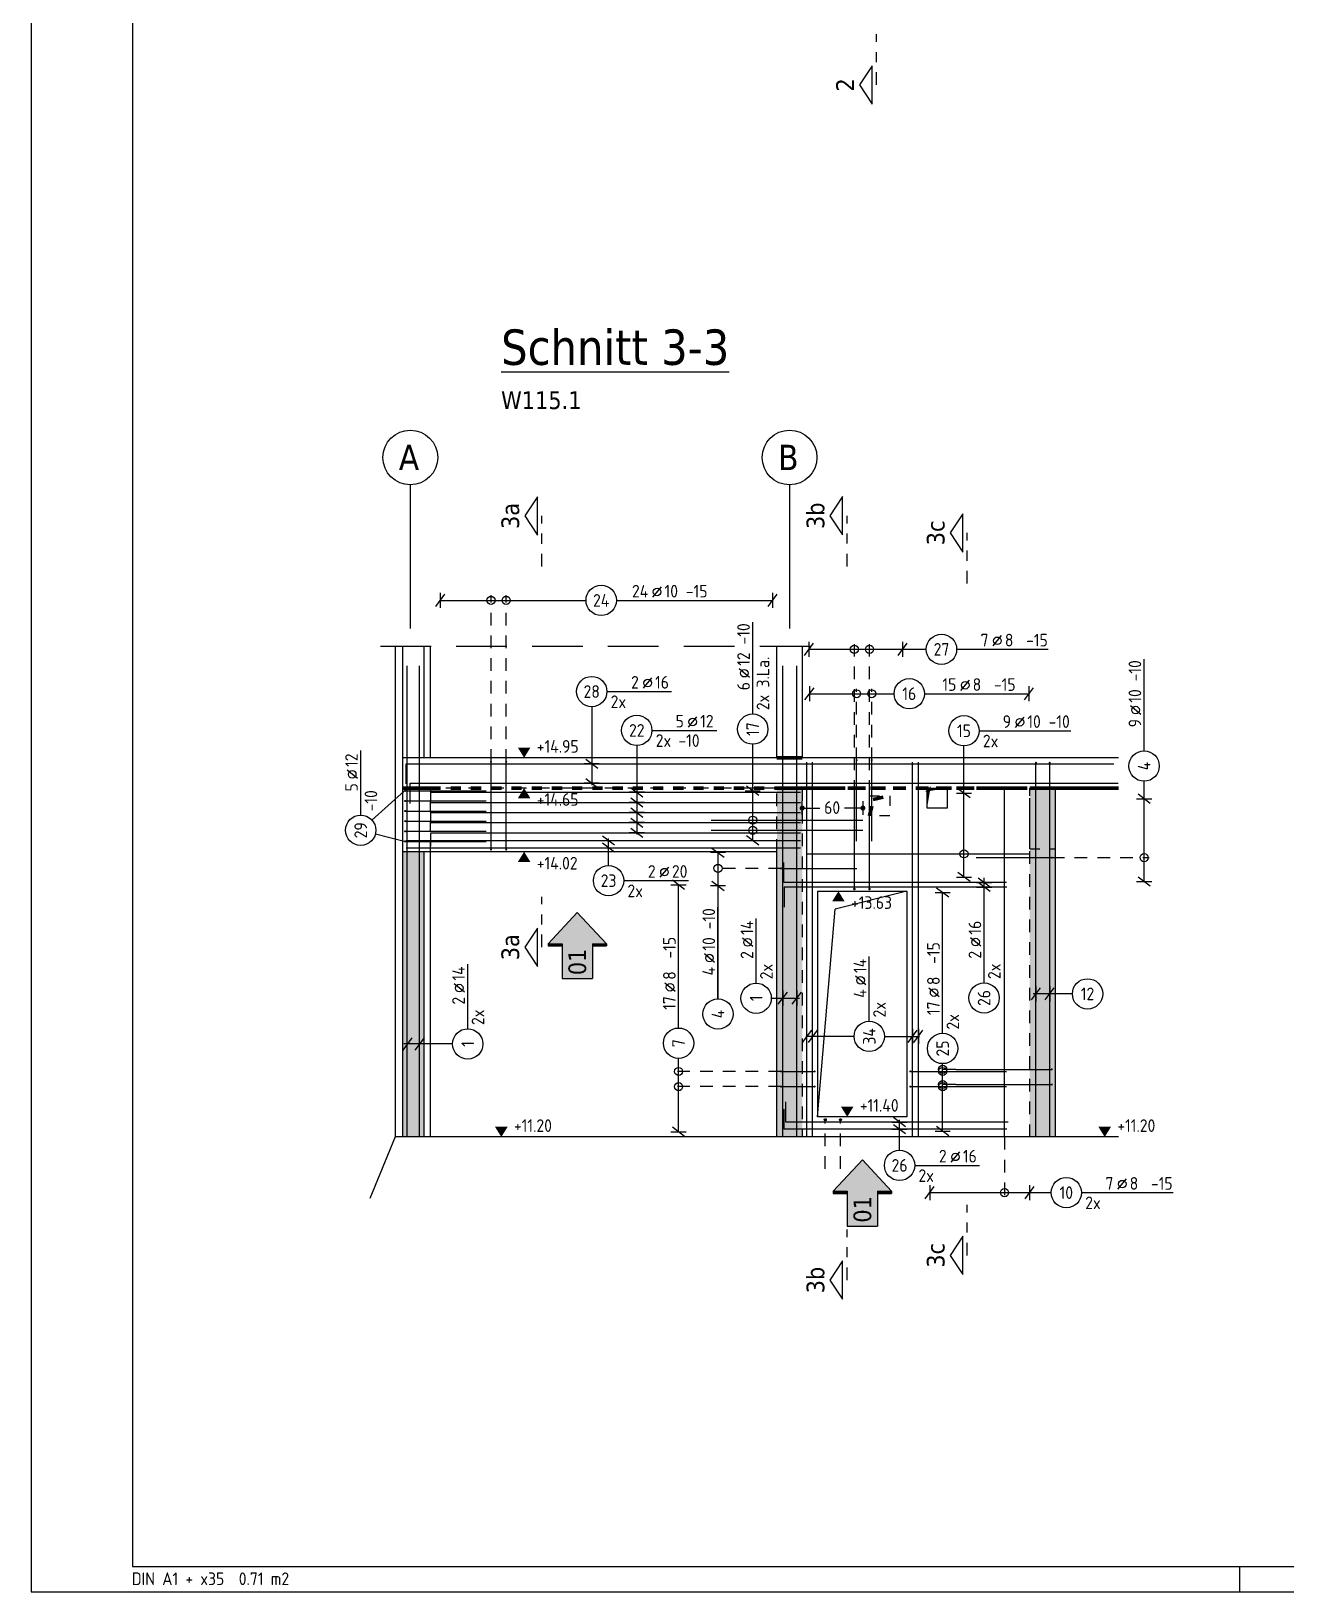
# Model space of a CAD drawing. Extents: x 0 to 74.3, y 0 to 33.4.
# Drawn here: x 0 to 12.41, y 0 to 15.43 of the extents above; entities that cross this region are included whole.
import ezdxf
from ezdxf.enums import TextEntityAlignment as Align

# ---------------------------------------------------------------- set-up
doc = ezdxf.new("R2010")
doc.units = 0
doc.header["$LTSCALE"] = 0.5
for name, pattern in [('AUSGEZOGEN', [1000.01, 1000, 0.01]), ('DASHDOTSMALL', [1.05, 0.5, -0.25, 0.05, -0.25]), ('DASHEDX2', [1.5, 1, -0.5]), ('DOT', [0.175, 0.05, -0.125]), ('HIDDEN', [0.375, 0.25, -0.125]), ('HIDDEN2', [0.187, 0.125, -0.062]), ('PUNKT', [0.175, 0.05, -0.125]), ('STRICHPUNKT2', [0.55, 0.25, -0.125, 0.05, -0.125]), ('VERDECKT', [0.375, 0.25, -0.125])]:
    doc.linetypes.add(name, pattern=pattern)
for name, color, linetype in [('ACHSEN', 7, 'Continuous'), ('AFU', 7, 'Continuous'), ('BETON', 7, 'Continuous'), ('DRUEBER', 7, 'Continuous'), ('grau_hell', 7, 'Continuous'), ('grau_mittel', 7, 'Continuous'), ('HILFE', 7, 'Continuous'), ('index', 7, 'Continuous'), ('koten', 7, 'Continuous'), ('MASSE', 7, 'Continuous'), ('OBJEKT', 7, 'Continuous'), ('RAHMEN', 7, 'Continuous'), ('RND', 7, 'Continuous'), ('SCHATTEN', 15, 'Continuous'), ('SCHNITTE', 7, 'Continuous'), ('SFP_Achsen', 7, 'Continuous'), ('TEXT', 7, 'Continuous'), ('VERDECKT', 7, 'Continuous'), ('WBZ', 7, 'Continuous')]:
    doc.layers.add(name, color=color, linetype=linetype)
doc.layers.add('NOPLOT', color=7, linetype='Continuous', plot=False)
doc.styles.add('helv', font='tahoma.ttf')
doc.styles.add('txt', font='isocp.shx')
doc.linetypes.add('AFU_50K', pattern='A,0.15,["/",Standard,S=0.2,R=0,X=-0.01,Y=-0.1],0.07,["/",Standard,S=0.2,R=0,X=-0.01,Y=-0.1],0.15', length=0.37)
doc.linetypes.add('AFU_50L', pattern='A,0.75,["/",Standard,S=0.2,R=0,X=-0.01,Y=-0.1],0.07,["/",Standard,S=0.2,R=0,X=-0.01,Y=-0.1],0.75', length=1.57)
doc.dimstyles.new('DOT_I', dxfattribs={"dimscale": 0.5, "dimtxt": 0.25, "dimasz": 0.25, "dimexe": 0.1, "dimexo": 0.3, "dimgap": 0.1, "dimtad": 1, "dimdec": 3, "dimzin": 3, "dimtxsty": 'txt', "dimblk": 'DOT', "dimblk1": 'DOT', "dimblk2": 'DOT', "dimsah": 1, "dimcen": 0.1, "dimse1": 1, "dimse2": 1, "dimazin": 0, "dimtfac": 1, "dimtdec": 4, "dimtix": 1, "dimtmove": 2, "dimatfit": 3, "dimfxl": 0, "dimtvp": 1, "dimtolj": 1, "dimtzin": 0, "dimarcsym": 0})

# ---------------------------------------------------------------- blocks, each defined once
blk = doc.blocks.new('A1-35-0')
at = {"layer": 'RAHMEN'}
for p, q in [((0, 59.4), (0, 0)), ((0, 0), (118.9, 0))]:
    blk.add_line(p, q, dxfattribs=at)
at = {"layer": 'RAHMEN', "color": 5}
for p, q in [((2, 58.9), (2, 0.5)), ((2, 0.5), (118.4, 0.5))]:
    blk.add_line(p, q, dxfattribs=at)
at = {"layer": 'RAHMEN', "color": 7}
blk.add_line((23.9, 0), (23.9, 0.5), dxfattribs=at)
at = {"layer": 'RAHMEN', "color": 7, "style": 'txt'}
blk.add_text('DIN A1 + x35  0.71 m2', height=0.25, dxfattribs=at).set_placement((1.989, 0.133))
blk = doc.blocks.new('lei_gre')
at = {"layer": 'RND', "color": 7, "linetype": 'Continuous'}
for p, q in [((-0.09, -0.12), (0.09, 0.12)), ((0, 0.15), (0, -0.15))]:
    blk.add_line(p, q, dxfattribs=at)
blk = doc.blocks.new('RND_LEI')
at = {"layer": 'RND', "color": 7, "linetype": 'Continuous'}
blk.add_line((1.022, 0.066), (1.19, 0.27), dxfattribs=at)
for centre, radius in [((0, 0), 0.3), ((1.106, 0.168), 0.075)]:
    blk.add_circle(centre, radius, dxfattribs=at)
at = {"layer": 'RND', "color": 7, "linetype": 'Continuous', "style": 'txt'}
blk.add_attdef('POSL', text='', height=0.25, dxfattribs=at).set_placement((0, 0), align=Align.MIDDLE)
blk.add_attdef('ANZ', text='', height=0.25, dxfattribs=at).set_placement((0.931, 0.057), align=Align.RIGHT)
for tag, p in [('DUM', (1.253, 0.057)), ('ABSTD', (1.674, 0.057)), ('POSTXT', (0.374, -0.327))]:
    blk.add_attdef(tag, p, '', height=0.25, dxfattribs=at)
blk = doc.blocks.new('DOT')
at = {"layer": 'MASSE', "color": 7, "linetype": 'Continuous'}
for p, q in [((0, 0), (-1, 0)), ((0, 0.54), (0, -0.54))]:
    blk.add_line(p, q, dxfattribs=at)
at = {"layer": 'MASSE', "color": 7, "linetype": 'Continuous', "const_width": 0.2}
blk.add_lwpolyline([(-0.1, 0, 1), (0.1, 0, 1)], format="xyb", close=True, dxfattribs=at)
blk = doc.blocks.new('*D22')
at = {"layer": 'Defpoints', "color": 0, "linetype": 'AUSGEZOGEN', "transparency": 16777216}
for p in [(7.624, 7.75), (8.224, 7.75), (8.224, 7.75)]:
    blk.add_point(p, dxfattribs=at)
at = {"layer": 'MASSE', "color": 0, "linetype": 'AUSGEZOGEN', "lineweight": -2, "transparency": 16777216}
for p, q in [((7.749, 7.75), (7.798, 7.75)), ((8.099, 7.75), (8.043, 7.75))]:
    blk.add_line(p, q, dxfattribs=at)
at = {"layer": 'MASSE', "color": 0, "linetype": 'AUSGEZOGEN', "lineweight": -2, "transparency": 16777216, "xscale": 0.125, "yscale": 0.125, "zscale": 0.125, "rotation": 180}
blk.add_blockref('DOT', (7.624, 7.75), dxfattribs=at)
at = {"layer": 'MASSE', "color": 0, "linetype": 'AUSGEZOGEN', "lineweight": -2, "transparency": 16777216, "xscale": 0.125, "yscale": 0.125, "zscale": 0.125}
blk.add_blockref('DOT', (8.224, 7.75), dxfattribs=at)
at = {"layer": 'MASSE', "color": 0, "linetype": 'AUSGEZOGEN', "transparency": 16777216, "insert": (7.92, 7.754), "char_height": 0.125, "attachment_point": 5, "style": 'txt'}
blk.add_mtext('\\A1;60', dxfattribs=at)
blk = doc.blocks.new('SCHN-2')
at = {"layer": 'SCHNITTE', "color": 6, "linetype": 'Continuous'}
blk.add_lwpolyline([(0.378, 0.088), (0, 0.34), (-0.378, 0.088)], close=True, dxfattribs=at)
at = {"layer": 'SCHNITTE', "color": 1, "linetype": 'DASHDOTSMALL', "style": 'helv'}
blk.add_attdef('SCHN-2', text='', height=0.35, dxfattribs=at).set_placement((0, 0.45), align=Align.CENTER)
blk = doc.blocks.new('okrd_o')
at = {"layer": 'koten', "color": 7, "linetype": 'Continuous'}
blk.add_solid([(-0.125, 0.202), (0.125, 0.202), (0, 0)], dxfattribs=at)
at = {"layer": 'koten', "style": 'txt'}
blk.add_attdef('OKRD', (0.25, 0.1), '', height=0.25, dxfattribs=at)
blk = doc.blocks.new('okrd_u')
at = {"layer": 'koten', "color": 7, "linetype": 'Continuous'}
blk.add_solid([(-0.125, -0.202), (0.125, -0.202), (0, 0)], dxfattribs=at)
at = {"layer": 'koten', "style": 'txt'}
blk.add_attdef('OKRD', (0.25, -0.35), '', height=0.25, dxfattribs=at)
blk = doc.blocks.new('RND_HIN')
at = {"layer": 'RND', "color": 7, "linetype": 'Continuous'}
blk.add_circle((0, 0), 0.3, dxfattribs=at)
at = {"layer": 'RND', "color": 7, "linetype": 'Continuous', "style": 'txt'}
blk.add_attdef('POSI', text='', height=0.25, dxfattribs=at).set_placement((0, 0), align=Align.MIDDLE)
blk = doc.blocks.new('hin_ind5')
at = {"layer": 'grau_hell', "linetype": 'AUSGEZOGEN'}
h = blk.add_hatch(color=9, dxfattribs=at)
h.dxf.hatch_style = 2
h.paths.add_polyline_path([(0, 0), (0.619, -0.577), (0.619, -0.3), (1.306, -0.3), (1.306, 0.3), (0.619, 0.3), (0.619, 0.577)])
h.paths.add_polyline_path([(0.34, -0.274), (1.311, -0.274), (1.311, 0.274), (0.34, 0.274)], flags=9)
at = {"layer": 'OBJEKT', "linetype": 'AUSGEZOGEN'}
for points in [[(0.619, 0.3), (0.66, 0.3), (0.66, 0.577), (0.619, 0.577)], [(0.619, -0.577), (0.66, -0.577), (0.66, -0.3), (0.619, -0.3)]]:
    blk.add_hatch(color=1, dxfattribs=at).paths.add_polyline_path(points)
at = {"layer": 'OBJEKT', "color": 1, "linetype": 'AUSGEZOGEN'}
for p, q in [((0, 0), (0.619, 0.577)), ((0.619, 0.577), (0.619, 0.3)), ((0.619, 0.577), (0.66, 0.577)), ((0.66, 0.577), (0.66, 0.3)), ((0, 0), (0.619, -0.577)), ((0.619, 0.3), (1.306, 0.3)), ((1.306, 0.3), (1.306, -0.3)), ((0.619, -0.3), (0.619, -0.577)), ((0.619, -0.3), (1.306, -0.3)), ((0.66, -0.3), (0.66, -0.577))]:
    blk.add_line(p, q, dxfattribs=at)
at = {"layer": 'OBJEKT', "color": 7, "linetype": 'AUSGEZOGEN'}
blk.add_line((0.619, -0.577), (0.66, -0.577), dxfattribs=at)
at = {"layer": 'index', "color": 1, "linetype": 'Continuous', "style": 'helv'}
blk.add_attdef('INDEX', text='', height=0.35, rotation=360, dxfattribs=at).set_placement((1.259, 0), align=Align.MIDDLE_RIGHT)

msp = doc.modelspace()

# ---------------------------------------------------------------- hatches: boundary and pattern name
at = {"layer": 'grau_mittel'}
for points in [[(7.6238, 7.9471), (7.3738, 7.9471), (7.3738, 7.3171), (7.3738, 4.4971), (7.6238, 4.4971)], [(3.6738, 4.4971), (3.8838, 4.4971), (3.8838, 7.3171), (3.6738, 7.3171)]]:
    msp.add_hatch(color=61, dxfattribs=at).paths.add_polyline_path(points)
h = msp.add_hatch(color=61, dxfattribs=at)
h.paths.add_polyline_path([(9.8738, 7.3471), (10.1238, 7.3471), (10.1238, 7.9471), (9.8738, 7.9471)])
h.paths.add_polyline_path([(10.1238, 7.3471), (9.8738, 7.3471), (9.8738, 4.4971), (10.1238, 4.4971)])

# ---------------------------------------------------------------- linework, layer by layer
at = {"layer": 'ACHSEN', "color": 140, "linetype": 'AUSGEZOGEN'}
for p, q in [((3.7488, 10.9458), (3.7488, 9.5246)), ((7.4988, 10.9458), (7.4988, 9.5246))]:
    msp.add_line(p, q, dxfattribs=at)
at = {"layer": 'AFU', "color": 8, "linetype": 'AFU_50K'}
for p, q in [((3.8838, 8.2471), (3.6738, 8.2471)), ((3.8838, 7.3171), (3.6738, 7.3171))]:
    msp.add_line(p, q, dxfattribs=at)
at = {"layer": 'AFU', "color": 8, "linetype": 'AFU_50K', "lineweight": 70}
for p, q in [((7.3738, 8.2471), (7.6238, 8.2471)), ((3.9488, 7.9471), (3.6738, 7.9471)), ((7.3738, 7.9471), (7.6238, 7.9471)), ((9.8738, 7.9471), (10.1238, 7.9471))]:
    msp.add_line(p, q, dxfattribs=at)
at = {"layer": 'AFU', "color": 8, "linetype": 'AFU_50L'}
msp.add_line((10.1238, 4.4971), (3.5988, 4.4971), dxfattribs=at)
at = {"layer": 'BETON', "color": 6, "linetype": 'AUSGEZOGEN', "lineweight": -2}
for p, q in [((3.5988, 9.3496), (3.5988, 4.4971)), ((3.9488, 8.2471), (3.9488, 9.3496)), ((7.3738, 8.2471), (7.3738, 9.3496)), ((7.6238, 9.3496), (7.6238, 8.2471)), ((10.1238, 7.9471), (10.1238, 4.4971)), ((3.9488, 4.4971), (3.9488, 7.3171)), ((7.3738, 4.4971), (7.3738, 7.3171))]:
    msp.add_line(p, q, dxfattribs=at)
at = {"layer": 'BETON', "color": 6, "linetype": 'AUSGEZOGEN'}
for p, q in [((7.3738, 8.2471), (3.9488, 8.2471)), ((10.7521, 8.2471), (7.6238, 8.2471)), ((7.3738, 7.3171), (3.9488, 7.3171)), ((7.7738, 6.9271), (7.7738, 4.6971)), ((7.7738, 6.9271), (8.6588, 6.9271)), ((8.6588, 6.9271), (8.6588, 4.6971)), ((8.6588, 4.6971), (7.7738, 4.6971)), ((10.7511, 4.4971), (10.1238, 4.4971))]:
    msp.add_line(p, q, dxfattribs=at)
at = {"layer": 'BETON', "color": 6, "linetype": 'AUSGEZOGEN', "lineweight": 70}
msp.add_line((10.1238, 7.9471), (10.7521, 7.9471), dxfattribs=at)
at = {"layer": 'BETON', "color": 6, "linetype": 'AUSGEZOGEN'}
msp.add_lwpolyline([(8.8588, 7.9471), (9.0588, 7.9471), (9.0588, 7.7471), (8.8588, 7.7471)], close=True, dxfattribs=at)
at = {"layer": 'DRUEBER', "color": 7, "linetype": 'DOT'}
for p, q in [((3.9488, 7.3171), (3.9488, 7.9471)), ((9.8738, 7.3471), (9.8738, 7.8471))]:
    msp.add_line(p, q, dxfattribs=at)
at = {"layer": 'DRUEBER', "color": 7, "linetype": 'DOT', "lineweight": 70}
msp.add_line((3.9488, 7.9471), (9.8738, 7.9471), dxfattribs=at)
at = {"layer": 'DRUEBER', "color": 7, "linetype": 'PUNKT'}
msp.add_line((9.8738, 7.3471), (10.1238, 7.3471), dxfattribs=at)
at = {"layer": 'HILFE', "color": 102, "linetype": 'DASHEDX2'}
msp.add_line((3.4534, 9.3496), (7.7282, 9.3496), dxfattribs=at)
at = {"layer": 'HILFE', "color": 102, "linetype": 'AUSGEZOGEN'}
for p in [(8.6588, 6.9271), (7.7738, 4.6971)]:
    msp.add_line(p, (7.9491, 6.7509), dxfattribs=at)
at = {"layer": 'NOPLOT', "color": 191, "linetype": 'AUSGEZOGEN'}
msp.add_line((3.5988, 4.4971), (3.3498, 3.8876), dxfattribs=at)
at = {"layer": 'OBJEKT', "color": 7, "linetype": 'AUSGEZOGEN', "lineweight": -2}
for p, q in [((3.6738, 4.4971), (3.6738, 9.3496)), ((3.8838, 9.3496), (3.8838, 8.2471)), ((3.8838, 7.3171), (3.8838, 4.4971))]:
    msp.add_line(p, q, dxfattribs=at)
at = {"layer": 'OBJEKT', "color": 7, "linetype": 'AUSGEZOGEN'}
for p, q in [((3.9488, 8.2471), (3.8838, 8.2471)), ((3.9488, 7.3171), (3.8838, 7.3171))]:
    msp.add_line(p, q, dxfattribs=at)
at = {"layer": 'RND', "color": 7, "linetype": 'AUSGEZOGEN'}
for p, q in [((4.0455, 9.8032), (5.4862, 9.8032)), ((5.7862, 9.8032), (7.3309, 9.8032)), ((7.1347, 8.6803), (7.1347, 9.5866)), ((7.6905, 9.3193), (8.6171, 9.3193)), ((8.6171, 9.3193), (8.8512, 9.3193)), ((9.1512, 9.3193), (10.0574, 9.3193)), ((11.0049, 8.3152), (11.0049, 9.2214)), ((5.6927, 8.9019), (6.3327, 8.9019)), ((7.6957, 8.8801), (8.5329, 8.8801)), ((8.8329, 8.8801), (9.8658, 8.8801)), ((6.1381, 8.5178), (6.7781, 8.5178)), ((9.3736, 8.5136), (10.2798, 8.5136)), ((7.1347, 7.9199), (7.1347, 8.3803)), ((9.2236, 7.8964), (9.2236, 8.3636)), ((3.2581, 7.68), (3.2581, 8.32)), ((7.1347, 7.4288), (7.1347, 7.9199)), ((9.2236, 7.0673), (9.2236, 7.8964)), ((11.0049, 7.8407), (11.0049, 8.0152)), ((11.0049, 7.0226), (11.0049, 7.8407)), ((6.7912, 7.3094), (6.7912, 6.9805)), ((5.859, 7.0318), (6.499, 7.0318)), ((6.4014, 5.5748), (6.4014, 6.9907)), ((6.7912, 6.9805), (6.7912, 5.8631)), ((9.0125, 5.5224), (9.0125, 6.9139)), ((6.7912, 5.8631), (6.7912, 6.7694)), ((7.1686, 6.019), (7.1686, 6.659)), ((9.4224, 6.0215), (9.4224, 6.6615)), ((4.3165, 5.5669), (4.3165, 6.2069)), ((8.287, 5.6422), (8.287, 6.2822)), ((6.4014, 4.5482), (6.4014, 5.2748)), ((9.0125, 4.5545), (9.0125, 5.2224)), ((8.7367, 4.2166), (9.3767, 4.2166)), ((8.8853, 3.947), (9.8723, 3.947)), ((9.8723, 3.947), (10.0856, 3.947)), ((10.3856, 3.947), (11.2919, 3.947))]:
    msp.add_line(p, q, dxfattribs=at)
at = {"layer": 'RND', "color": 102, "linetype": 'VERDECKT'}
for p, q in [((4.5466, 8.2062), (4.5466, 9.8532)), ((4.6966, 8.2062), (4.6966, 9.8532)), ((8.1395, 7.8991), (8.1395, 9.3693)), ((8.2895, 7.8991), (8.2895, 9.3693)), ((8.1616, 8.2235), (8.1616, 8.9301)), ((8.3116, 8.2235), (8.3116, 8.9301)), ((10.0927, 7.2593), (11.0549, 7.2593)), ((7.4142, 7.1531), (6.7412, 7.1531)), ((7.4142, 5.1453), (6.3514, 5.1453)), ((9.1421, 5.1658), (8.9625, 5.1658)), ((7.4142, 4.9953), (6.3514, 4.9953)), ((9.1421, 5.0158), (8.9625, 5.0158)), ((9.6242, 4.4971), (9.6242, 3.897))]:
    msp.add_line(p, q, dxfattribs=at)
at = {"layer": 'RND', "color": 102, "linetype": 'AUSGEZOGEN'}
for p, q in [((5.5427, 8.7519), (5.5427, 7.9757)), ((5.9881, 8.3678), (5.9881, 7.4894)), ((3.3697, 7.6302), (3.6924, 7.92)), ((3.4037, 7.4939), (3.7024, 7.42)), ((5.709, 7.1818), (5.709, 7.4472)), ((9.4224, 6.0215), (9.4224, 7.0582)), ((7.3186, 5.869), (7.5977, 5.869)), ((10.2955, 5.9121), (9.9077, 5.9121)), ((4.1665, 5.4169), (3.6849, 5.4169)), ((8.137, 5.4922), (7.6591, 5.4922)), ((8.437, 5.4922), (8.7847, 5.4922)), ((8.5867, 4.3666), (8.5867, 4.6655))]:
    msp.add_line(p, q, dxfattribs=at)
at = {"layer": 'RND', "color": 1, "linetype": 'AUSGEZOGEN'}
for points in [[(3.719, 4.505), (3.719, 9.155)], [(3.8392, 4.505), (3.8392, 9.155)], [(7.4321, 4.505), (7.4321, 9.155)], [(7.5703, 4.505), (7.5703, 9.155)], [(3.7065, 7.9886), (3.7065, 8.1886), (10.7065, 8.1886)], [(4.5466, 7.3391), (4.5466, 8.2062)], [(4.6966, 7.3391), (4.6966, 8.2062)], [(7.6695, 4.505), (7.6695, 8.205)], [(7.7267, 4.505), (7.7267, 8.205)], [(8.1616, 7.4235), (8.1616, 8.2235)], [(8.3116, 7.4235), (8.3116, 8.2235)], [(8.7156, 4.505), (8.7156, 8.205)], [(8.7728, 4.505), (8.7728, 8.205)], [(9.9352, 4.4971), (9.9352, 8.1971)], [(10.0717, 4.4971), (10.0717, 8.1971)], [(3.6974, 7.92), (4.4974, 7.92)], [(3.7472, 7.796), (3.7472, 7.996), (10.7472, 7.996)], [(3.9488, 7.9062), (7.6077, 7.9062)], [(8.1395, 6.9491), (8.1395, 7.8991)], [(8.2895, 6.9491), (8.2895, 7.8991)], [(9.6242, 4.4971), (9.6242, 7.9471)], [(3.6974, 7.82), (4.4974, 7.82)], [(3.6974, 7.72), (4.4974, 7.72)], [(3.9488, 7.8062), (7.6077, 7.8062)], [(3.6974, 7.62), (4.4974, 7.62)], [(3.9488, 7.7062), (7.6077, 7.7062)], [(3.9488, 7.6062), (7.6077, 7.6062)], [(6.7238, 7.6299), (8.2238, 7.6299)], [(3.6974, 7.52), (4.4974, 7.52)], [(3.6974, 7.42), (4.4974, 7.42)], [(3.7077, 7.4277), (7.6077, 7.4277)], [(3.9488, 7.5062), (7.6077, 7.5062)], [(6.7238, 7.5299), (8.2238, 7.5299)], [(3.7077, 7.3577), (7.6077, 7.3577)], [(7.6738, 7.2966), (9.8738, 7.2966)], [(9.3427, 7.2593), (10.0927, 7.2593)], [(7.4142, 7.1531), (8.1642, 7.1531)], [(9.6428, 7.0123), (7.4428, 7.0123), (7.4428, 7.2123)], [(9.646, 6.9686), (7.446, 6.9686), (7.446, 6.7686)], [(7.4142, 5.1453), (7.747, 5.1453)], [(8.6937, 5.1453), (9.6437, 5.1453)], [(9.1421, 5.1658), (10.0921, 5.1658)], [(7.4142, 4.9953), (7.747, 4.9953)], [(8.6937, 4.9953), (9.6437, 4.9953)], [(9.1421, 5.0158), (10.0921, 5.0158)], [(9.6619, 4.6438), (7.4619, 4.6438), (7.4619, 4.8438)], [(9.646, 4.5732), (7.446, 4.5732), (7.446, 4.7732)]]:
    msp.add_lwpolyline(points, dxfattribs=at)
at = {"layer": 'RND', "color": 7, "linetype": 'AUSGEZOGEN'}
for points, const_width in [([(4.5416, 8.2062, 1), (4.5516, 8.2062, 1)], 0.01), ([(4.6916, 8.2062, 1), (4.7016, 8.2062, 1)], 0.01), ([(8.1566, 8.2235, 1), (8.1666, 8.2235, 1)], 0.01), ([(8.3066, 8.2235, 1), (8.3166, 8.2235, 1)], 0.01), ([(9.9302, 8.1971, 1), (9.9402, 8.1971, 1)], 0.01), ([(10.0667, 8.1971, 1), (10.0767, 8.1971, 1)], 0.01), ([(3.6924, 7.92, 1), (3.7024, 7.92, 1)], 0.01), ([(3.6924, 7.82, 1), (3.7024, 7.82, 1)], 0.01), ([(3.6924, 7.72, 1), (3.7024, 7.72, 1)], 0.01), ([(3.6924, 7.62, 1), (3.7024, 7.62, 1)], 0.01), ([(3.6924, 7.52, 1), (3.7024, 7.52, 1)], 0.01), ([(3.6924, 7.42, 1), (3.7024, 7.42, 1)], 0.01), ([(4.5416, 7.3391, 1), (4.5516, 7.3391, 1)], 0.01), ([(4.6916, 7.3391, 1), (4.7016, 7.3391, 1)], 0.01), ([(10.0877, 7.2593, 1), (10.0977, 7.2593, 1)], 0.01), ([(7.4092, 7.1531, 1), (7.4192, 7.1531, 1)], 0.01), ([(8.1458, 6.9491, -1), (8.1333, 6.9491, -1)], 0.0125), ([(8.2958, 6.9491, -1), (8.2833, 6.9491, -1)], 0.0125), ([(7.4092, 5.1453, 1), (7.4192, 5.1453, 1)], 0.01), ([(7.742, 5.1453, 1), (7.752, 5.1453, 1)], 0.01), ([(8.6887, 5.1453, 1), (8.6987, 5.1453, 1)], 0.01), ([(10.0871, 5.1658, 1), (10.0971, 5.1658, 1)], 0.01), ([(7.4092, 4.9953, 1), (7.4192, 4.9953, 1)], 0.01), ([(7.742, 4.9953, 1), (7.752, 4.9953, 1)], 0.01), ([(8.6887, 4.9953, 1), (8.6987, 4.9953, 1)], 0.01), ([(10.0871, 5.0158, 1), (10.0971, 5.0158, 1)], 0.01)]:
    msp.add_lwpolyline(points, format="xyb", close=True, dxfattribs=dict(at, const_width=const_width))
at = {"layer": 'RND', "color": 7, "linetype": 'HIDDEN'}
for points in [[(7.8523, 4.1816), (7.8523, 4.6682)], [(8.0023, 4.1816), (8.0023, 4.6682)]]:
    msp.add_lwpolyline(points, dxfattribs=at)
at = {"layer": 'RND', "color": 7, "linetype": 'AUSGEZOGEN'}
for centre, radius in [((4.5466, 9.8032), 0.04), ((4.6966, 9.8032), 0.04), ((8.1395, 9.3193), 0.04), ((8.2895, 9.3193), 0.04), ((8.1616, 8.8801), 0.04), ((8.3116, 8.8801), 0.04), ((7.1347, 7.6299), 0.04), ((7.1347, 7.5299), 0.04), ((9.2236, 7.2966), 0.04), ((11.0049, 7.2593), 0.04), ((6.7912, 7.1531), 0.04), ((6.4014, 5.1453), 0.04), ((9.0125, 5.1658), 0.04), ((9.0125, 5.1453), 0.04), ((6.4014, 4.9953), 0.04), ((9.0125, 5.0158), 0.04), ((9.0125, 4.9953), 0.04), ((7.8523, 4.6682), 0.01), ((8.0023, 4.6682), 0.01), ((9.6242, 3.947), 0.04)]:
    msp.add_circle(centre, radius, dxfattribs=at)
at = {"layer": 'SCHATTEN', "color": 1, "linetype": 'AUSGEZOGEN'}
msp.add_lwpolyline([(8.8588, 7.7471, 0, 0.0326, 0), (8.875, 7.9457, 0, 0, 0), (8.8601, 7.9308, 0.0326, 0, 0), (9.0588, 7.9471, 0, 0, 0)], format="xyseb", dxfattribs=at)
at = {"layer": 'SCHNITTE', "color": 6, "linetype": 'STRICHPUNKT2'}
for p, q in [((8.3596, 14.9005), (8.3596, 15.4005)), ((5.0497, 10.1381), (5.0497, 10.6381)), ((8.0674, 10.1398), (8.0674, 10.6398)), ((9.2561, 9.9703), (9.2561, 10.4703)), ((5.0497, 6.3734), (5.0497, 6.8734)), ((9.2561, 3.3269), (9.2561, 3.8269)), ((8.0674, 3.0823), (8.0674, 3.5823))]:
    msp.add_line(p, q, dxfattribs=at)
at = {"layer": 'SFP_Achsen', "color": 7, "linetype": 'AUSGEZOGEN'}
for centre in [(3.7488, 11.2163), (7.4988, 11.2163)]:
    msp.add_circle(centre, 0.2705, dxfattribs=at)
at = {"layer": 'VERDECKT', "color": 7, "linetype": 'VERDECKT'}
for p, q in [((7.3738, 7.9471), (3.9488, 7.9471)), ((3.9488, 7.9471), (3.9488, 7.3171))]:
    msp.add_line(p, q, dxfattribs=at)
at = {"layer": 'VERDECKT', "color": 7, "linetype": 'VERDECKT', "lineweight": -2}
for p, q in [((7.3738, 7.3171), (7.3738, 7.9471)), ((7.6238, 7.9471), (7.6238, 4.4971)), ((9.8738, 4.4971), (9.8738, 7.9471))]:
    msp.add_line(p, q, dxfattribs=at)
at = {"layer": 'VERDECKT', "color": 7, "linetype": 'HIDDEN', "lineweight": 70}
msp.add_line((7.6238, 7.9471), (9.8738, 7.9471), dxfattribs=at)
at = {"layer": 'WBZ', "color": 102, "linetype": 'HIDDEN2', "lineweight": 70}
for p, q in [((8.3262, 7.8327), (8.4888, 7.8721)), ((8.2888, 7.6721), (8.3262, 7.8327))]:
    msp.add_line(p, q, dxfattribs=at)
at = {"layer": 'WBZ', "color": 102, "linetype": 'HIDDEN2'}
msp.add_lwpolyline([(8.2888, 7.6721), (8.2888, 7.8721), (8.4888, 7.8721), (8.4888, 7.6721)], close=True, dxfattribs=at)

# ---------------------------------------------------------------- block references
at = {"layer": 'koten', "color": 7, "linetype": 'AUSGEZOGEN'}
ref = msp.add_blockref('okrd_o', (4.8742, 8.2471), dxfattribs=dict(at, xscale=0.5, yscale=0.5, zscale=0.5))
ref.add_attrib('OKRD', '+14.95', (4.9992, 8.2971), dxfattribs={"layer": '0', "color": 0, "linetype": 'ByBlock', "height": 0.125, "style": 'txt'})
ref = msp.add_blockref('okrd_u', (4.8742, 7.9471), dxfattribs=dict(at, xscale=0.5, yscale=0.5, zscale=0.5))
ref.add_attrib('OKRD', '+14.65', (4.9992, 7.7721), dxfattribs={"layer": '0', "color": 0, "linetype": 'ByBlock', "height": 0.125, "style": 'txt'})
at = {"layer": 'koten', "color": 7, "linetype": 'AUSGEZOGEN', "xscale": 0.5, "yscale": 0.5, "zscale": 0.5}
for name, p, values in [('okrd_u', (4.8742, 7.3171), {'OKRD': '+14.02'}), ('okrd_u', (7.9819, 6.9271), {'OKRD': '+13.63'}), ('okrd_o', (8.0691, 4.6971), {'OKRD': '+11.40'})]:
    msp.add_blockref(name, p, dxfattribs=at).add_auto_attribs(values)
at = {"layer": 'koten', "color": 7, "linetype": 'AUSGEZOGEN', "lineweight": 70, "xscale": 0.5, "yscale": 0.5, "zscale": 0.5}
msp.add_blockref('okrd_o', (4.6488, 4.4971), dxfattribs=at).add_auto_attribs({'OKRD': '+11.20'})
at = {"layer": 'koten', "color": 7, "linetype": 'AUSGEZOGEN'}
ref = msp.add_blockref('okrd_o', (10.6152, 4.4971), dxfattribs=dict(at, xscale=0.5, yscale=0.5, zscale=0.5))
ref.add_attrib('OKRD', '+11.20', (10.7402, 4.5471), dxfattribs={"layer": '0', "color": 0, "linetype": 'ByBlock', "height": 0.125, "style": 'txt'})
at = {"layer": 'RAHMEN', "color": 7, "linetype": 'AUSGEZOGEN', "xscale": 0.5, "yscale": 0.5, "zscale": 0.5}
msp.add_blockref('A1-35-0', (0, 0), dxfattribs=at)
at = {"layer": 'RND', "color": 7, "linetype": 'AUSGEZOGEN', "xscale": 0.5, "yscale": 0.5, "zscale": 0.5}
for p in [(4.0455, 9.8032), (7.3309, 9.8032), (7.6905, 9.3193), (8.6171, 9.3193), (7.6957, 8.8801), (9.8658, 8.8801), (9.9352, 5.9121), (10.0717, 5.9121), (8.8853, 3.947), (9.8723, 3.947)]:
    msp.add_blockref('lei_gre', p, dxfattribs=at)
for name, p, values in [('RND_LEI', (5.6362, 9.8032), {'POSL': '24', 'DUM': '10', 'ANZ': '24', 'ABSTD': '-15'}), ('RND_LEI', (9.0012, 9.3193), {'POSL': '27', 'DUM': '8', 'ANZ': '7', 'ABSTD': '-15'}), ('RND_LEI', (5.5427, 8.9019), {'POSL': '28', 'DUM': '16', 'ANZ': '2', 'POSTXT': '2x'}), ('RND_LEI', (8.6829, 8.8801), {'POSL': '16', 'DUM': '8', 'ANZ': '15', 'ABSTD': '-15'}), ('RND_LEI', (5.9881, 8.5178), {'POSL': '22', 'DUM': '12', 'ANZ': '5', 'POSTXT': '2x -10'}), ('RND_LEI', (9.2236, 8.5136), {'POSL': '15', 'DUM': '10', 'ANZ': '9', 'ABSTD': '-10', 'POSTXT': '2x'}), ('RND_LEI', (5.709, 7.0318), {'POSL': '23', 'DUM': '20', 'ANZ': '2', 'POSTXT': '2x'}), ('RND_HIN', (10.4455, 5.9121), {'POSI': '12'}), ('RND_LEI', (8.5867, 4.2166), {'POSL': '26', 'DUM': '16', 'ANZ': '2', 'POSTXT': '2x'}), ('RND_LEI', (10.2356, 3.947), {'POSL': '10', 'DUM': '8', 'ANZ': '7', 'ABSTD': '-15', 'POSTXT': '2x'})]:
    msp.add_blockref(name, p, dxfattribs=at).add_auto_attribs(values)
at = {"layer": 'RND', "color": 7, "linetype": 'AUSGEZOGEN', "xscale": 0.5, "yscale": 0.5, "zscale": 0.5, "rotation": 90}
for p, values in [((7.1347, 8.5303), {'POSL': '17', 'DUM': '12', 'ANZ': '6', 'ABSTD': '-10', 'POSTXT': '2x 3.La.'}), ((11.0049, 8.1652), {'POSL': '4', 'DUM': '10', 'ANZ': '9', 'ABSTD': '-10'}), ((3.2581, 7.53), {'POSL': '29', 'DUM': '12', 'ANZ': '5', 'POSTXT': '-10'}), ((6.7912, 5.7131), {'POSL': '4', 'DUM': '10', 'ANZ': '4', 'ABSTD': '-10'}), ((7.1686, 5.869), {'POSL': '1', 'DUM': '14', 'ANZ': '2', 'POSTXT': '2x'}), ((9.4224, 5.8715), {'POSL': '26', 'DUM': '16', 'ANZ': '2', 'POSTXT': '2x'}), ((6.4014, 5.4248), {'POSL': '7', 'DUM': '8', 'ANZ': '17', 'ABSTD': '-15'}), ((9.0125, 5.3724), {'POSL': '25', 'DUM': '8', 'ANZ': '17', 'ABSTD': '-15', 'POSTXT': '2x'}), ((4.3165, 5.4169), {'POSL': '1', 'DUM': '14', 'ANZ': '2', 'POSTXT': '2x'}), ((8.287, 5.4922), {'POSL': '34', 'DUM': '14', 'ANZ': '4', 'POSTXT': '2x'})]:
    msp.add_blockref('RND_LEI', p, dxfattribs=at).add_auto_attribs(values)
at = {"layer": 'RND', "color": 102, "linetype": 'AUSGEZOGEN', "xscale": 0.5, "yscale": 0.5, "zscale": 0.5}
for p, rotation in [((5.5427, 8.1886), 270), ((5.5427, 7.996), 270), ((5.9881, 7.9062), 270), ((5.9881, 7.8062), 270), ((5.9881, 7.7062), 270), ((5.9881, 7.6062), 270), ((5.709, 7.4277), 90), ((5.9881, 7.5062), 270), ((5.709, 7.3577), 90), ((9.4224, 7.0123), 90), ((9.4224, 6.9686), 90), ((7.6695, 5.4922), 180), ((7.7267, 5.4922), 180), ((3.719, 5.4169), 180), ((3.8392, 5.4169), 180), ((8.5867, 4.6438), 90), ((8.5867, 4.5732), 90)]:
    msp.add_blockref('lei_gre', p, dxfattribs=dict(at, rotation=rotation))
at = {"layer": 'RND', "color": 7, "linetype": 'AUSGEZOGEN', "xscale": 0.5, "yscale": 0.5, "zscale": 0.5}
for p, rotation in [((7.1347, 7.9199), 90), ((9.2236, 7.8964), 90), ((11.0049, 7.8407), 90), ((7.1347, 7.4288), 90), ((6.7912, 7.3094), 270), ((9.2236, 7.0673), 90), ((6.4014, 6.9907), 90), ((6.7912, 6.9805), 270), ((9.0125, 6.9139), 90), ((11.0049, 7.0226), 90), ((6.4014, 4.5482), 90), ((9.0125, 4.5545), 90)]:
    msp.add_blockref('lei_gre', p, dxfattribs=dict(at, rotation=rotation))
at = {"layer": 'RND', "color": 7, "linetype": 'AUSGEZOGEN'}
ref = msp.add_blockref('hin_ind5', (5.3996, 6.7172), dxfattribs=dict(at, xscale=-0.5, yscale=0.5, zscale=0.5, rotation=90))
ref.add_attrib('INDEX', '01', dxfattribs={"layer": 'index', "color": 1, "linetype": 'Continuous', "height": 0.175, "rotation": 90, "style": 'helv'}).set_placement((5.3996, 6.36), align=Align.MIDDLE_RIGHT)
at = {"layer": 'RND', "color": 102, "linetype": 'AUSGEZOGEN', "xscale": 0.5, "yscale": 0.5, "zscale": 0.5}
for p in [(7.4321, 5.869), (7.5703, 5.869), (8.7156, 5.4922), (8.7728, 5.4922)]:
    msp.add_blockref('lei_gre', p, dxfattribs=at)
at = {"layer": 'RND', "color": 7, "linetype": 'AUSGEZOGEN'}
ref = msp.add_blockref('hin_ind5', (8.2187, 4.2698), dxfattribs=dict(at, xscale=-0.5, yscale=0.5, zscale=0.5, rotation=90))
ref.add_attrib('INDEX', '01', dxfattribs={"layer": 'index', "color": 1, "linetype": 'Continuous', "height": 0.175, "rotation": 90, "style": 'helv'}).set_placement((8.2187, 3.9126), align=Align.MIDDLE_RIGHT)
at = {"layer": 'SCHNITTE', "color": 6, "linetype": 'STRICHPUNKT2', "xscale": 0.5, "yscale": 0.5, "zscale": 0.5, "rotation": 90}
for p, values in [((8.3596, 14.9005), {'SCHN-2': '2'}), ((5.0497, 10.6381), {'SCHN-2': '3a'}), ((8.0674, 10.6398), {'SCHN-2': '3b'}), ((9.2561, 10.4703), {'SCHN-2': '3c'}), ((5.0497, 6.3734), {'SCHN-2': '3a'}), ((9.2561, 3.3269), {'SCHN-2': '3c'}), ((8.0674, 3.0823), {'SCHN-2': '3b'})]:
    msp.add_blockref('SCHN-2', p, dxfattribs=at).add_auto_attribs(values)

# ---------------------------------------------------------------- texts
at = {"layer": 'SFP_Achsen', "color": 6, "linetype": 'AUSGEZOGEN', "style": 'helv'}
for s, p in [('A', (3.6347, 11.0919)), ('B', (7.3847, 11.0919))]:
    msp.add_text(s, height=0.25, dxfattribs=at).set_placement(p)
at = {"layer": 'TEXT', "color": 5, "linetype": 'AUSGEZOGEN', "style": 'helv'}
msp.add_text('%%USchnitt 3-3', height=0.35, dxfattribs=at).set_placement((4.6465, 12.1322))
at = {"layer": 'TEXT', "color": 1, "linetype": 'AUSGEZOGEN', "style": 'helv'}
msp.add_text('W115.1', height=0.175, dxfattribs=at).set_placement((4.6465, 11.6947))

# ---------------------------------------------------------------- dimensions: what is measured, and where the dimension line sits
at = {"layer": 'MASSE', "color": 7, "linetype": 'AUSGEZOGEN'}
dim = msp.add_linear_dim(base=(8.2238, 7.7499), p1=(7.6238, 7.7499), p2=(8.2238, 7.7499), dimstyle='DOT_I', override={"dimdec": 0, "dimlfac": 100}, dxfattribs=at)
dim.commit()
dim.dimension.update_dxf_attribs({"geometry": '*D22', "text_midpoint": (7.9203, 7.7541), "dimtype": 160})

doc.saveas('drawing.dxf')
